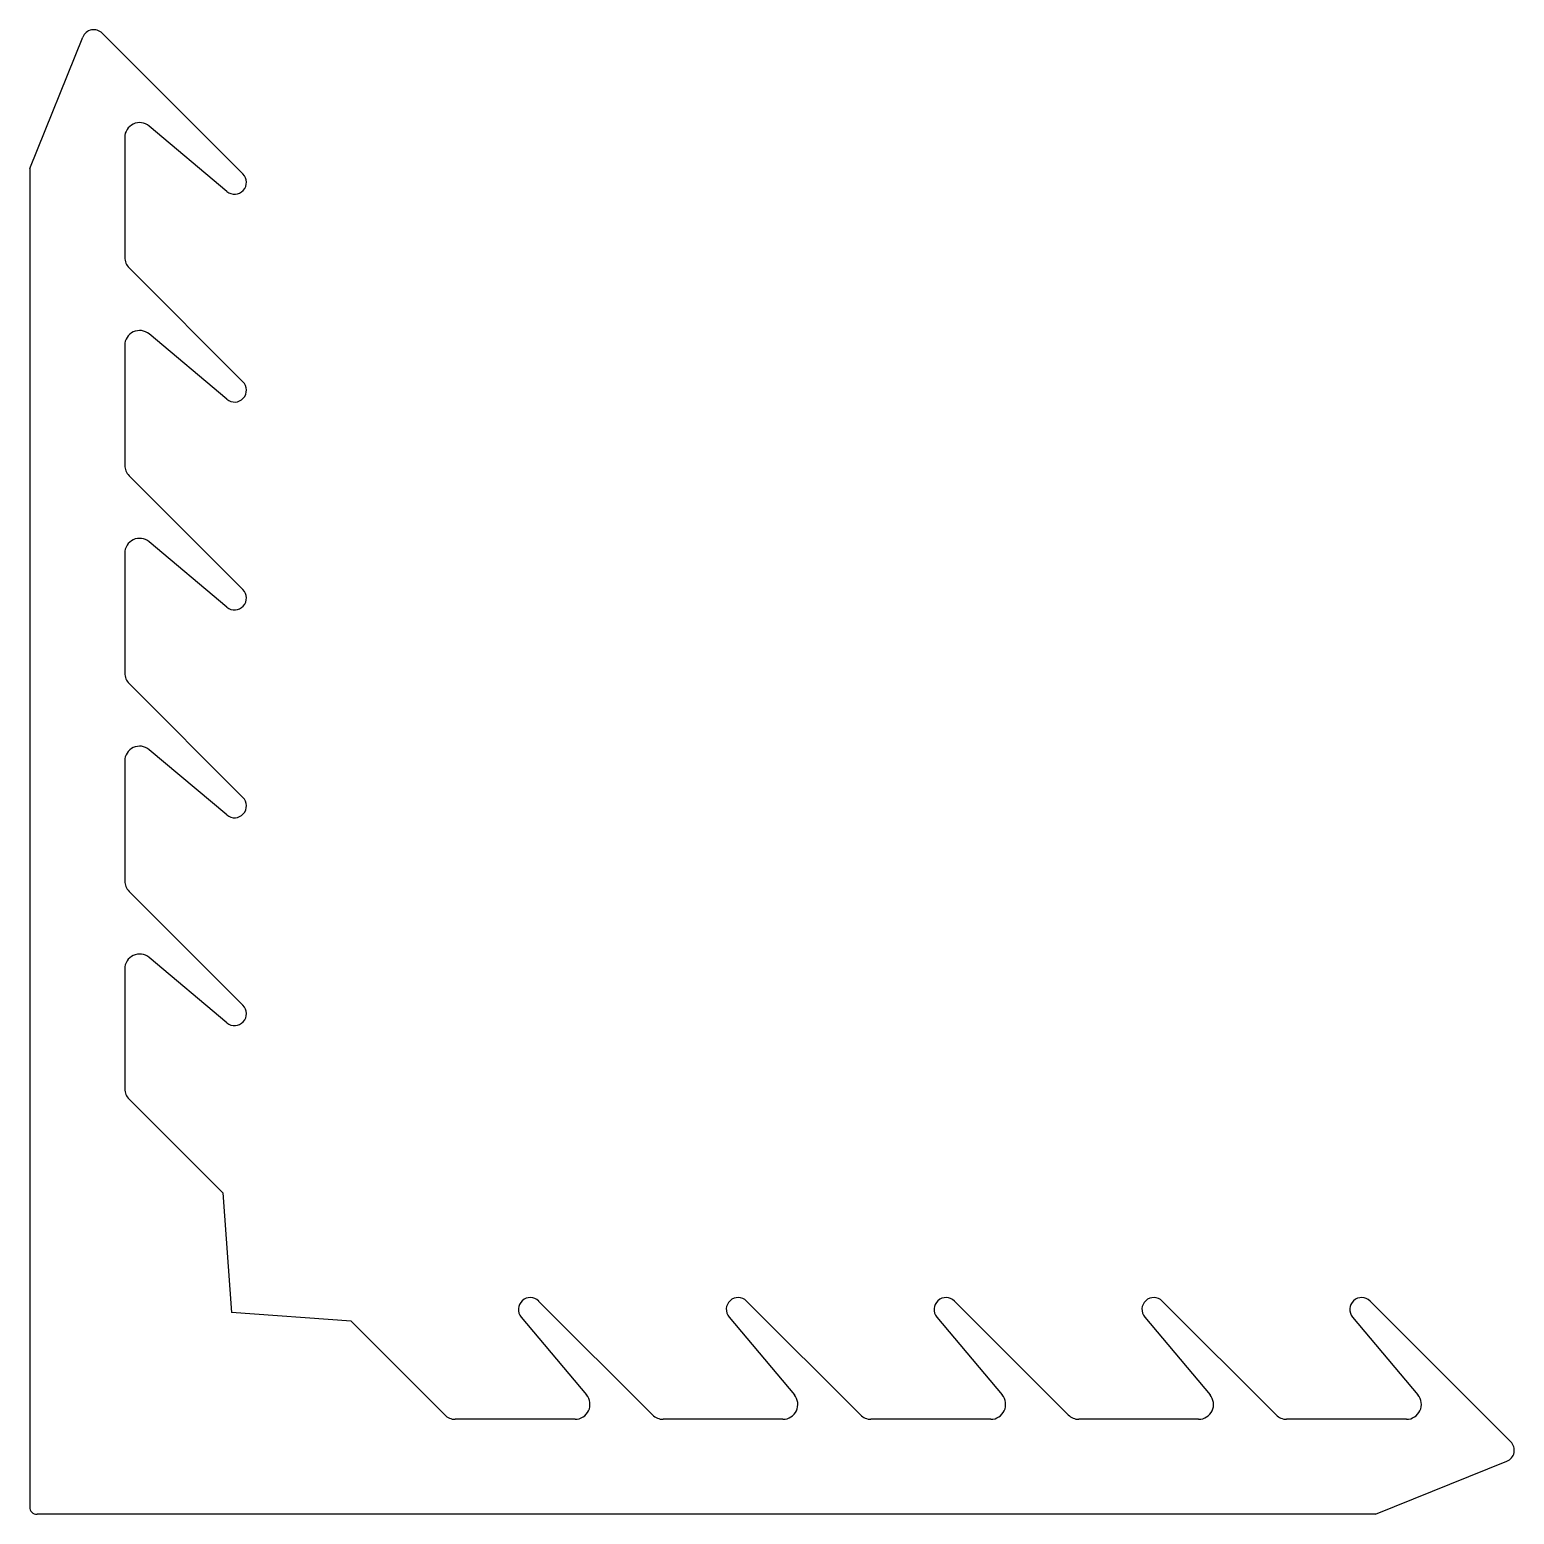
# Model space of a CAD drawing. Extents: x 2471.1 to 2521.1, y 1094.8 to 1144.8.
import ezdxf

# ---------------------------------------------------------------- set-up
doc = ezdxf.new("R2010")
doc.units = 0
doc.layers.get('0').update_dxf_attribs({"linetype": 'CONTINUOUS'})

msp = doc.modelspace()

# ---------------------------------------------------------------- linework, layer by layer
for p, q in [((2471.061, 1140.154), (2472.849, 1144.579)), ((2473.502, 1144.712), (2478.244, 1139.971)), ((2477.704, 1139.381), (2475.082, 1141.581)), ((2474.261, 1141.198), (2474.261, 1137.161)), ((2471.061, 1140.154), (2471.061, 1095.079)), ((2474.407, 1136.807), (2478.244, 1132.971)), ((2477.704, 1132.381), (2475.082, 1134.581)), ((2474.261, 1134.198), (2474.261, 1130.161)), ((2474.407, 1129.807), (2478.244, 1125.971)), ((2477.704, 1125.381), (2475.082, 1127.581)), ((2474.261, 1127.198), (2474.261, 1123.161)), ((2474.407, 1122.807), (2478.244, 1118.971)), ((2477.704, 1118.381), (2475.082, 1120.581)), ((2474.261, 1120.198), (2474.261, 1116.161)), ((2474.407, 1115.807), (2478.244, 1111.971)), ((2477.704, 1111.381), (2475.082, 1113.581)), ((2474.261, 1113.198), (2474.261, 1109.161)), ((2474.407, 1108.807), (2477.561, 1105.654)), ((2477.561, 1105.654), (2477.861, 1101.629)), ((2492.039, 1098.176), (2488.202, 1102.012)), ((2499.039, 1098.176), (2495.202, 1102.012)), ((2506.039, 1098.176), (2502.202, 1102.012)), ((2513.039, 1098.176), (2509.202, 1102.012)), ((2520.944, 1097.271), (2516.202, 1102.012)), ((2481.885, 1101.329), (2477.861, 1101.629)), ((2485.039, 1098.176), (2481.885, 1101.329)), ((2487.613, 1101.472), (2489.813, 1098.85)), ((2494.613, 1101.472), (2496.813, 1098.85)), ((2501.613, 1101.472), (2503.813, 1098.85)), ((2508.613, 1101.472), (2510.813, 1098.85)), ((2515.613, 1101.472), (2517.813, 1098.85)), ((2489.43, 1098.029), (2485.392, 1098.029)), ((2496.43, 1098.029), (2492.392, 1098.029)), ((2503.43, 1098.029), (2499.392, 1098.029)), ((2510.43, 1098.029), (2506.392, 1098.029)), ((2517.43, 1098.029), (2513.392, 1098.029)), ((2516.385, 1094.829), (2520.811, 1096.617)), ((2516.385, 1094.829), (2471.311, 1094.829))]:
    msp.add_line(p, q)
for centre, radius, start, end in [((2473.22, 1144.429), 0.4, 45, 158), ((2474.761, 1141.198), 0.5, 50, 180), ((2477.961, 1139.688), 0.4, 230, 45), ((2474.761, 1137.161), 0.5, 180, 225), ((2474.761, 1134.198), 0.5, 50, 180), ((2477.961, 1132.688), 0.4, 230, 45), ((2474.761, 1130.161), 0.5, 180, 225), ((2474.761, 1127.198), 0.5, 50, 180), ((2477.961, 1125.688), 0.4, 230, 45), ((2474.761, 1123.161), 0.5, 180, 225), ((2474.761, 1120.198), 0.5, 50, 180), ((2477.961, 1118.688), 0.4, 230, 45), ((2474.761, 1116.161), 0.5, 180, 225), ((2474.761, 1113.198), 0.5, 50, 180), ((2477.961, 1111.688), 0.4, 230, 45), ((2474.761, 1109.161), 0.5, 180, 225), ((2487.92, 1101.729), 0.4, 45, 220), ((2494.92, 1101.729), 0.4, 45, 220), ((2501.92, 1101.729), 0.4, 45, 220), ((2508.92, 1101.729), 0.4, 45, 220), ((2515.92, 1101.729), 0.4, 45, 220), ((2489.43, 1098.529), 0.5, 270, 40), ((2496.43, 1098.529), 0.5, 270, 40), ((2503.43, 1098.529), 0.5, 270, 40), ((2510.43, 1098.529), 0.5, 270, 40), ((2517.43, 1098.529), 0.5, 270, 40), ((2485.392, 1098.529), 0.5, 225, 270), ((2492.392, 1098.529), 0.5, 225, 270), ((2499.392, 1098.529), 0.5, 225, 270), ((2506.392, 1098.529), 0.5, 225, 270), ((2513.392, 1098.529), 0.5, 225, 270), ((2520.661, 1096.988), 0.4, 292, 45), ((2471.311, 1095.079), 0.25, 180, 270)]:
    msp.add_arc(centre, radius, start, end)

doc.saveas('drawing.dxf')
